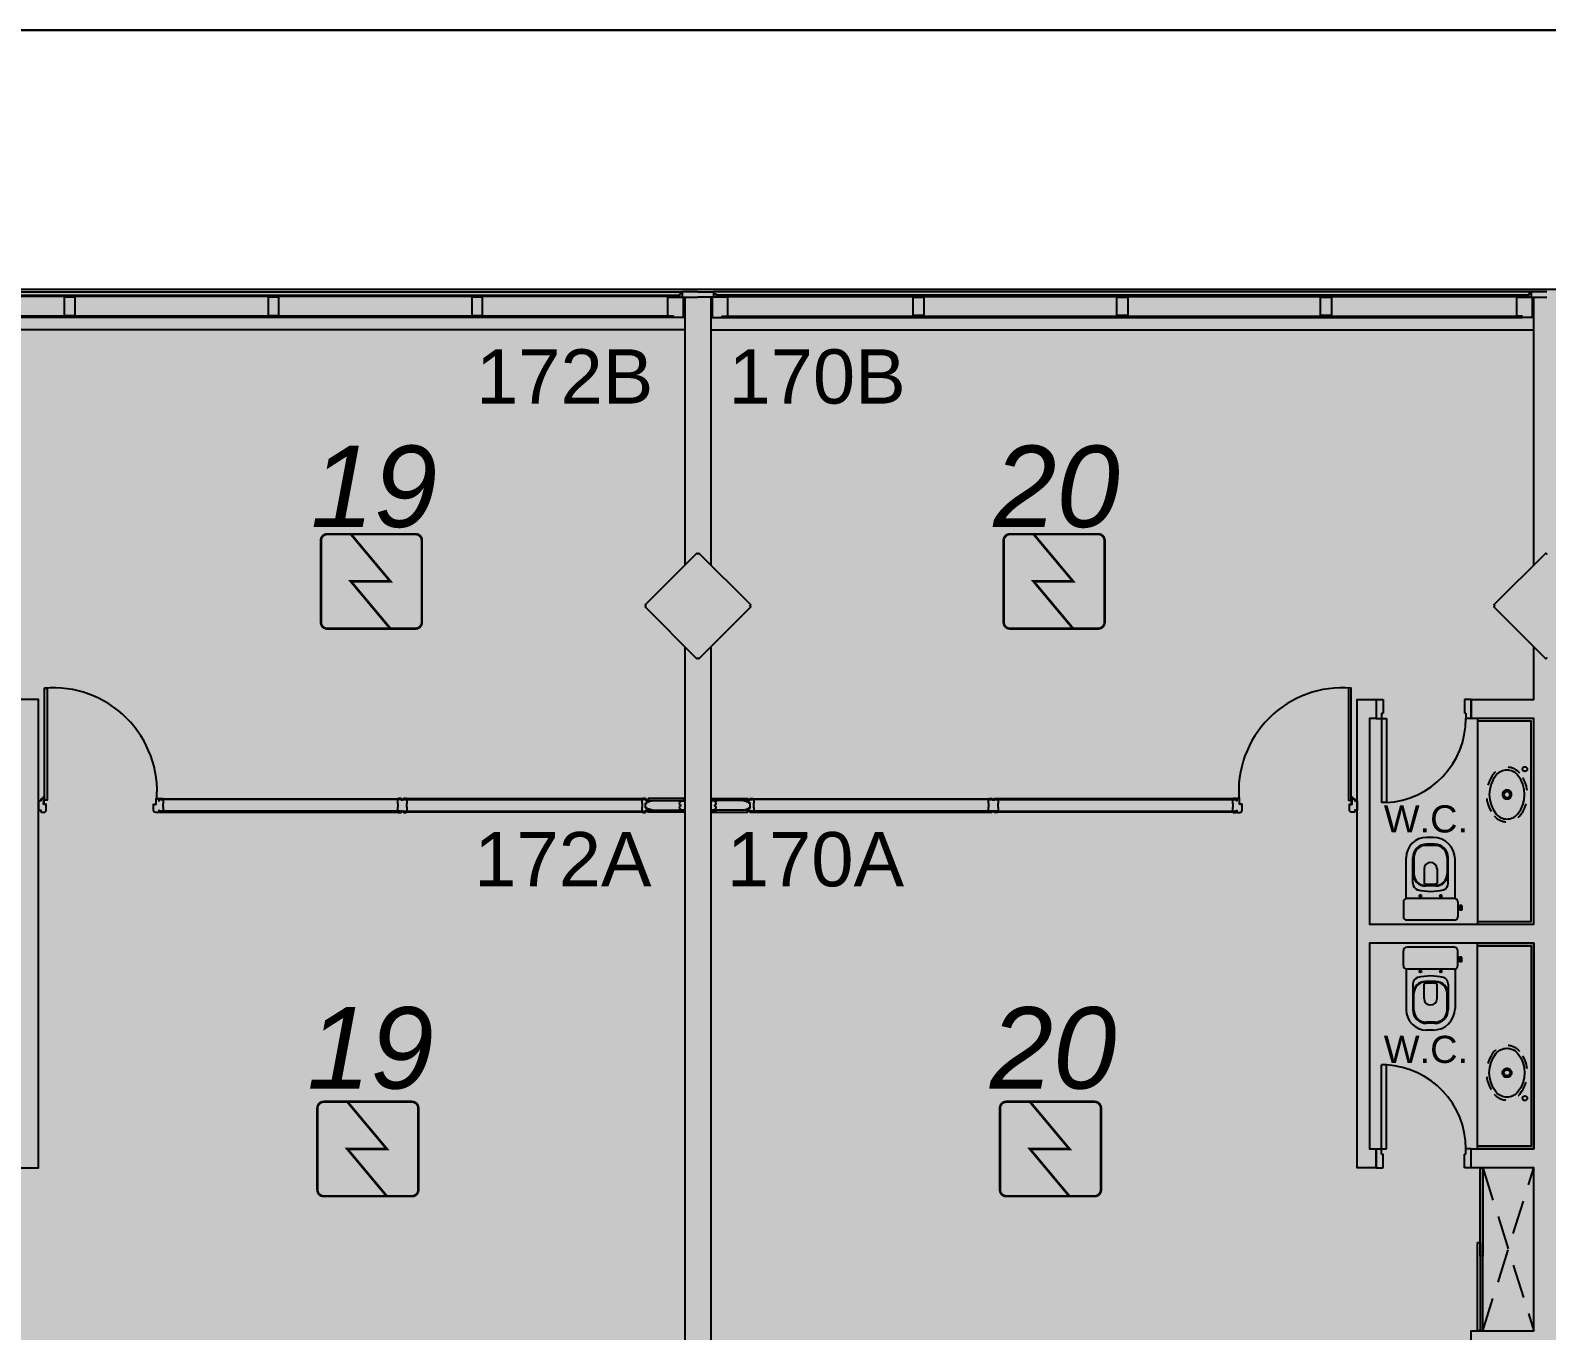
# Model space of a CAD drawing. Header units: metres. Extents: x -331 to 2982, y 362 to 2539.
# Drawn here: x 772.96 to 784.12, y 1630.07 to 1639.66 of the extents above; entities that cross this region are included whole.
import ezdxf

# ---------------------------------------------------------------- set-up
doc = ezdxf.new("R2010")
doc.units = ezdxf.units.M
for name, pattern in [('DASHED2', [0.375, 0.25, -0.125]), ('XR_BL2_3 PAV$0$CONTINUOUS', [0]), ('XR_BL2_3 PAV$0$HIDDEN', [0.375, 0.25, -0.125])]:
    doc.linetypes.add(name, pattern=pattern)
doc.layers.get('0').update_dxf_attribs({"color": 251})
doc.layers.add('_salas', color=251, linetype='Continuous', plot=False)
for name, color, linetype in [('ALV', 251, 'Continuous'), ('CX', 251, 'Continuous'), ('DET. FUMAÇA', 1, 'Continuous'), ('Detector_antigo', 84, 'Continuous'), ('Div', 251, 'Continuous'), ('Est', 251, 'Continuous'), ('Mob', 251, 'Continuous'), ('Proj', 251, 'DASHED2'), ('Texto_Salas', 251, 'Continuous'), ('vid', 251, 'Continuous')]:
    doc.layers.add(name, color=color, linetype=linetype)
doc.layers.add('Botoeira_antiga', color=74, linetype='Continuous', lineweight=30)
doc.styles.add('ARIAL', font='arial.ttf')
doc.styles.add('X3G_ENTITY_1416BAE9', font='arial.ttf', dxfattribs={"height": 0.6})
doc.styles.add('X3G_ENTITY_142278A0', font='arial.ttf', dxfattribs={"height": 0.4})
doc.styles.add('X3G_ENTITY_142278A1', font='arial.ttf', dxfattribs={"height": 0.4})
doc.styles.add('X3G_ENTITY_142278E2', font='arial.ttf', dxfattribs={"height": 0.4})
doc.styles.add('X3G_ENTITY_142278E3', font='arial.ttf', dxfattribs={"height": 0.4})

# ---------------------------------------------------------------- blocks, each defined once
blk = doc.blocks.new('Detector de fumaça')
at = {"layer": 'DET. FUMAÇA', "linetype": 'Continuous', "lineweight": 15, "const_width": 0.0187}
blk.add_lwpolyline([(774.599, 539.816), (775.249, 539.816, -0.414214), (775.296, 539.769), (775.296, 539.167, -0.414214), (775.249, 539.12), (774.599, 539.12, -0.414214), (774.553, 539.167), (774.553, 539.769, -0.414214)], format="xyb", close=True, dxfattribs=at)
blk.add_lwpolyline([(774.773, 539.816), (775.064, 539.468), (774.773, 539.468), (775.064, 539.12)], dxfattribs=at)

msp = doc.modelspace()

# ---------------------------------------------------------------- hatches: boundary and pattern name
at = {"layer": '_salas', "transparency": 33554559}
h = msp.add_hatch(color=256, dxfattribs=at)
h.dxf.hatch_style = 1
h.paths.add_polyline_path([(870.379, 1637.729), (851.629, 1637.729), (851.629, 1639.284), (851.299, 1639.284), (851.299, 1637.729), (840.564, 1637.729), (840.564, 1639.284), (840.234, 1639.284), (840.234, 1637.729), (765.239, 1637.729), (765.239, 1626.38), (765.429, 1626.38), (765.429, 1626.577), (765.615, 1626.764), (769.35, 1626.765), (769.383, 1626.773), (769.434, 1626.814), (770.192, 1627.57), (770.205, 1627.583), (770.229, 1627.574), (771.624, 1627.574), (773.019, 1627.574), (773.043, 1627.583), (773.056, 1627.57), (773.814, 1626.814), (773.866, 1626.773), (773.898, 1626.765), (777.527, 1626.765), (777.867, 1626.425), (777.881, 1626.425), (778.221, 1626.765), (781.85, 1626.765), (781.882, 1626.773), (781.934, 1626.814), (782.692, 1627.57), (782.705, 1627.583), (782.729, 1627.574), (784.124, 1627.574), (785.519, 1627.574), (785.543, 1627.583), (785.556, 1627.57), (786.314, 1626.814), (786.365, 1626.773), (786.398, 1626.765), (790.027, 1626.765), (790.367, 1626.425), (790.374, 1626.432), (790.721, 1626.765), (794.35, 1626.765), (794.382, 1626.773), (794.434, 1626.814), (795.191, 1627.57), (795.205, 1627.583), (795.229, 1627.574), (796.624, 1627.574), (798.019, 1627.574), (798.043, 1627.583), (798.056, 1627.57), (798.814, 1626.814), (798.865, 1626.773), (798.898, 1626.765), (802.527, 1626.765), (802.867, 1626.425), (802.874, 1626.432), (803.221, 1626.765), (806.85, 1626.765), (806.882, 1626.773), (806.934, 1626.814), (807.691, 1627.57), (807.705, 1627.583), (807.729, 1627.574), (809.124, 1627.574), (810.519, 1627.574), (810.543, 1627.583), (810.556, 1627.57), (811.314, 1626.814), (811.365, 1626.773), (811.398, 1626.765), (815.027, 1626.765), (815.367, 1626.425), (815.374, 1626.432), (815.721, 1626.765), (819.35, 1626.765), (819.382, 1626.773), (819.434, 1626.814), (820.191, 1627.57), (820.204, 1627.583), (820.229, 1627.574), (821.624, 1627.574), (823.019, 1627.574), (823.043, 1627.583), (823.056, 1627.57), (823.814, 1626.814), (823.865, 1626.773), (823.898, 1626.765), (827.528, 1626.765), (827.867, 1626.425), (827.874, 1626.432), (828.221, 1626.765), (831.85, 1626.765), (831.883, 1626.773), (831.935, 1626.814), (832.692, 1627.57), (832.705, 1627.583), (832.729, 1627.574), (834.124, 1627.574), (835.519, 1627.574), (835.544, 1627.583), (835.557, 1627.57), (836.314, 1626.814), (836.366, 1626.773), (836.398, 1626.765), (840.042, 1626.765), (840.374, 1626.432), (840.756, 1626.814), (840.474, 1627.096), (840.474, 1628.054), (841.234, 1628.054), (841.234, 1629.894), (849.608, 1629.894), (849.608, 1626.814), (849.748, 1626.814), (849.748, 1627.574), (851.494, 1627.574), (852.889, 1627.574), (852.913, 1627.583), (852.926, 1627.57), (853.684, 1626.814), (853.736, 1626.773), (853.768, 1626.765), (857.397, 1626.765), (857.737, 1626.425), (857.744, 1626.432), (858.091, 1626.765), (861.72, 1626.765), (861.752, 1626.773), (861.804, 1626.814), (862.562, 1627.57), (862.575, 1627.583), (862.599, 1627.574), (863.994, 1627.574), (865.389, 1627.574), (865.413, 1627.583), (865.426, 1627.57), (866.184, 1626.814), (866.235, 1626.773), (866.268, 1626.765), (870.003, 1626.764), (870.189, 1626.577), (870.189, 1626.38), (870.379, 1626.38), (870.379, 1626.38)])
h = msp.add_hatch(color=256, dxfattribs=at)
h.dxf.hatch_style = 1
h.paths.add_polyline_path([(870.399, 1637.749), (851.649, 1637.749), (851.649, 1639.304), (851.319, 1639.304), (851.319, 1637.749), (840.584, 1637.749), (840.584, 1639.304), (840.254, 1639.304), (840.254, 1637.749), (765.259, 1637.749), (765.259, 1626.4), (765.449, 1626.4), (765.449, 1626.597), (765.635, 1626.784), (769.37, 1626.785), (769.403, 1626.793), (769.454, 1626.834), (770.212, 1627.59), (770.225, 1627.603), (770.249, 1627.594), (771.644, 1627.594), (773.039, 1627.594), (773.063, 1627.603), (773.076, 1627.59), (773.834, 1626.834), (773.886, 1626.793), (773.918, 1626.785), (777.547, 1626.785), (777.887, 1626.445), (777.894, 1626.452), (778.241, 1626.785), (781.87, 1626.785), (781.902, 1626.793), (781.954, 1626.834), (782.712, 1627.59), (782.725, 1627.603), (782.749, 1627.594), (784.144, 1627.594), (785.539, 1627.594), (785.563, 1627.603), (785.576, 1627.59), (786.334, 1626.834), (786.385, 1626.793), (786.418, 1626.785), (790.047, 1626.785), (790.387, 1626.445), (790.394, 1626.452), (790.741, 1626.785), (794.37, 1626.785), (794.402, 1626.793), (794.454, 1626.834), (795.211, 1627.59), (795.225, 1627.603), (795.249, 1627.594), (796.644, 1627.594), (798.039, 1627.594), (798.063, 1627.603), (798.076, 1627.59), (798.834, 1626.834), (798.885, 1626.793), (798.918, 1626.785), (802.547, 1626.785), (802.887, 1626.445), (802.894, 1626.452), (803.241, 1626.785), (806.87, 1626.785), (806.902, 1626.793), (806.954, 1626.834), (807.711, 1627.59), (807.725, 1627.603), (807.749, 1627.594), (809.144, 1627.594), (810.539, 1627.594), (810.563, 1627.603), (810.576, 1627.59), (811.334, 1626.834), (811.385, 1626.793), (811.418, 1626.785), (815.047, 1626.785), (815.387, 1626.445), (815.394, 1626.452), (815.741, 1626.785), (819.37, 1626.785), (819.402, 1626.793), (819.454, 1626.834), (820.211, 1627.59), (820.224, 1627.603), (820.249, 1627.594), (821.644, 1627.594), (823.039, 1627.594), (823.063, 1627.603), (823.076, 1627.59), (823.834, 1626.834), (823.885, 1626.793), (823.918, 1626.785), (827.548, 1626.785), (827.887, 1626.445), (827.894, 1626.452), (828.241, 1626.785), (831.87, 1626.785), (831.903, 1626.793), (831.955, 1626.834), (832.712, 1627.59), (832.725, 1627.603), (832.749, 1627.594), (834.144, 1627.594), (835.539, 1627.594), (835.564, 1627.603), (835.577, 1627.59), (836.334, 1626.834), (836.386, 1626.793), (836.418, 1626.785), (840.062, 1626.785), (840.394, 1626.452), (840.776, 1626.834), (840.494, 1627.116), (840.494, 1628.074), (841.254, 1628.074), (841.254, 1629.914), (849.628, 1629.914), (849.628, 1626.834), (849.768, 1626.834), (849.768, 1627.594), (851.514, 1627.594), (852.909, 1627.594), (852.933, 1627.603), (852.946, 1627.59), (853.704, 1626.834), (853.756, 1626.793), (853.788, 1626.785), (857.417, 1626.785), (857.757, 1626.445), (857.764, 1626.452), (858.111, 1626.785), (861.74, 1626.785), (861.772, 1626.793), (861.824, 1626.834), (862.582, 1627.59), (862.595, 1627.603), (862.619, 1627.594), (864.014, 1627.594), (865.409, 1627.594), (865.433, 1627.603), (865.446, 1627.59), (866.204, 1626.834), (866.255, 1626.793), (866.288, 1626.785), (870.023, 1626.784), (870.209, 1626.597), (870.209, 1626.4), (870.399, 1626.4), (870.399, 1626.4)])

# ---------------------------------------------------------------- linework, layer by layer
at = {"color": 251, "true_color": 0x606060}
msp.add_lwpolyline([(765.259, 1637.749), (840.254, 1637.749)], dxfattribs=at)
at = {"layer": 'ALV'}
for p, q in [((777.779, 1637.689), (777.779, 1635.715)), ((777.969, 1637.689), (777.969, 1635.715)), ((777.779, 1635.113), (777.779, 1627.115)), ((777.969, 1635.113), (777.969, 1627.115))]:
    msp.add_line(p, q, dxfattribs=at)
for points in [[(784.029, 1635.715), (784.029, 1637.689), (784.124, 1637.689)], [(783.569, 1629.934), (783.569, 1630.074), (784.029, 1630.074), (784.029, 1631.274), (783.569, 1631.274), (783.569, 1631.414), (784.029, 1631.414), (784.029, 1632.929), (782.819, 1632.929), (782.819, 1631.414), (782.869, 1631.414), (782.869, 1631.274), (782.729, 1631.274), (782.729, 1634.724), (782.869, 1634.724), (782.869, 1634.584), (782.819, 1634.584), (782.819, 1633.069), (784.029, 1633.069), (784.029, 1634.584), (783.569, 1634.584), (783.569, 1634.724), (784.029, 1634.724), (784.029, 1635.113)], [(772.879, 1631.274), (773.019, 1631.274), (773.019, 1634.724), (772.879, 1634.724)]]:
    msp.add_lwpolyline(points, dxfattribs=at)
at = {"layer": 'Botoeira_antiga'}
msp.add_lwpolyline([(873.426, 1619.615), (873.438, 1638.755, 0.414214), (872.538, 1639.655), (763.393, 1639.655, 0.414214), (762.493, 1638.755), (762.48, 1619.615, 0.414214), (763.38, 1618.715), (872.526, 1618.715, 0.414214)], format="xyb", close=True, dxfattribs=at)
at = {"layer": 'CX', "color": 251, "true_color": 0x606060}
for p, q in [((771.739, 1637.729), (777.759, 1637.729)), ((784.009, 1637.729), (777.989, 1637.729)), ((777.779, 1637.449), (771.719, 1637.449)), ((777.969, 1637.449), (784.029, 1637.449))]:
    msp.add_line(p, q, dxfattribs=at)
at = {"layer": 'CX', "linetype": 'ByBlock', "ltscale": 0.1}
for p, q in [((777.759, 1637.714), (777.739, 1637.714)), ((777.739, 1637.714), (777.739, 1637.688)), ((777.874, 1637.729), (777.759, 1637.729)), ((777.759, 1637.729), (777.759, 1637.689)), ((777.759, 1637.689), (777.874, 1637.689)), ((777.874, 1637.729), (777.989, 1637.729)), ((777.989, 1637.689), (777.874, 1637.689)), ((777.989, 1637.729), (777.989, 1637.689)), ((777.989, 1637.714), (778.009, 1637.714)), ((778.009, 1637.714), (778.009, 1637.688)), ((784.009, 1637.714), (783.989, 1637.714)), ((783.989, 1637.714), (783.989, 1637.688)), ((784.124, 1637.729), (784.009, 1637.729)), ((784.009, 1637.729), (784.009, 1637.689)), ((784.009, 1637.689), (784.124, 1637.689))]:
    msp.add_line(p, q, dxfattribs=at)
at = {"layer": 'CX'}
for p, q in [((777.769, 1637.539), (777.769, 1637.685)), ((777.769, 1637.685), (777.769, 1637.539)), ((777.979, 1637.539), (777.979, 1637.685)), ((777.979, 1637.685), (777.979, 1637.539)), ((784.019, 1637.685), (784.019, 1637.539)), ((784.019, 1637.539), (784.019, 1637.685)), ((782.869, 1634.724), (782.919, 1634.724)), ((782.869, 1634.724), (782.869, 1634.584)), ((782.919, 1634.724), (782.919, 1634.624)), ((783.569, 1634.724), (783.519, 1634.724)), ((783.519, 1634.724), (783.519, 1634.624)), ((783.569, 1634.724), (783.569, 1634.584)), ((782.869, 1634.584), (782.909, 1634.584)), ((782.909, 1634.624), (782.909, 1634.584)), ((782.909, 1634.624), (782.919, 1634.624)), ((782.909, 1634.584), (782.944, 1634.584)), ((782.909, 1634.584), (782.909, 1633.965)), ((782.944, 1634.584), (782.944, 1633.965)), ((783.529, 1634.624), (783.519, 1634.624)), ((783.529, 1634.624), (783.529, 1634.584)), ((783.569, 1634.584), (783.529, 1634.584)), ((782.944, 1633.965), (782.909, 1633.965)), ((782.909, 1631.414), (782.909, 1632.033)), ((782.944, 1632.033), (782.909, 1632.033)), ((782.944, 1631.414), (782.944, 1632.033)), ((782.869, 1631.274), (782.869, 1631.414)), ((782.869, 1631.414), (782.909, 1631.414)), ((782.909, 1631.414), (782.944, 1631.414)), ((782.909, 1631.374), (782.909, 1631.414)), ((782.909, 1631.374), (782.919, 1631.374)), ((782.919, 1631.274), (782.919, 1631.374)), ((783.519, 1631.274), (783.519, 1631.374)), ((783.529, 1631.374), (783.519, 1631.374)), ((783.569, 1631.414), (783.529, 1631.414)), ((783.529, 1631.374), (783.529, 1631.414)), ((783.569, 1631.274), (783.569, 1631.414)), ((782.869, 1631.274), (782.919, 1631.274)), ((783.569, 1631.274), (783.519, 1631.274))]:
    msp.add_line(p, q, dxfattribs=at)
for points in [[(773.289, 1637.689), (773.209, 1637.689), (773.209, 1637.555), (773.289, 1637.555)], [(774.789, 1637.689), (774.709, 1637.689), (774.709, 1637.555), (774.789, 1637.555)], [(776.289, 1637.689), (776.209, 1637.689), (776.209, 1637.555), (776.289, 1637.555)], [(777.654, 1637.688), (777.733, 1637.688), (777.769, 1637.688), (777.769, 1637.539), (777.739, 1637.539), (777.739, 1637.54), (777.694, 1637.54), (777.694, 1637.55), (777.654, 1637.55)], [(778.094, 1637.688), (778.015, 1637.688), (777.979, 1637.688), (777.979, 1637.539), (778.009, 1637.539), (778.009, 1637.54), (778.054, 1637.54), (778.054, 1637.55), (778.094, 1637.55)], [(779.459, 1637.689), (779.539, 1637.689), (779.539, 1637.555), (779.459, 1637.555)], [(780.959, 1637.689), (781.039, 1637.689), (781.039, 1637.555), (780.959, 1637.555)], [(782.459, 1637.689), (782.539, 1637.689), (782.539, 1637.555), (782.459, 1637.555)], [(783.904, 1637.688), (783.983, 1637.688), (784.019, 1637.688), (784.019, 1637.539), (783.989, 1637.539), (783.989, 1637.54), (783.944, 1637.54), (783.944, 1637.55), (783.904, 1637.55)], [(773.084, 1634.808), (773.084, 1633.983), (773.064, 1633.983), (773.064, 1634.808)], [(782.664, 1634.808), (782.664, 1633.983), (782.684, 1633.983), (782.684, 1634.808)]]:
    msp.add_lwpolyline(points, close=True, dxfattribs=at)
at = {"layer": 'CX', "linetype": 'Continuous'}
for points in [[(773.056, 1633.992, 0.414214), (773.054, 1633.994), (773.042, 1633.994, 0.414214), (773.037, 1633.989), (773.037, 1633.979), (773.019, 1633.979), (773.019, 1633.913), (773.019, 1633.909), (773.037, 1633.909), (773.037, 1633.899, 0.422579), (773.041, 1633.894), (773.06, 1633.894, 0.414214), (773.076, 1633.911), (773.076, 1633.951, 0.414214), (773.074, 1633.953), (773.067, 1633.953), (773.068, 1633.951), (773.062, 1633.951), (773.064, 1633.953), (773.056, 1633.953), (773.056, 1633.965), (773.055, 1633.965), (773.055, 1633.966), (773.058, 1633.966), (773.058, 1633.977), (773.059, 1633.978), (773.059, 1633.964), (773.061, 1633.964), (773.061, 1633.994), (773.063, 1633.994), (773.063, 1633.996, 3.099483), (773.056, 1633.995, -0.294496), (773.057, 1633.993), (773.057, 1633.981), (773.055, 1633.981), (773.055, 1633.981), (773.056, 1633.981), (773.056, 1633.992)], [(782.692, 1633.992, -0.414214), (782.694, 1633.994), (782.706, 1633.994, -0.414214), (782.711, 1633.989), (782.711, 1633.979), (782.729, 1633.979), (782.729, 1633.913), (782.729, 1633.909), (782.711, 1633.909), (782.711, 1633.899, -0.422579), (782.707, 1633.894), (782.688, 1633.894, -0.414214), (782.672, 1633.911), (782.672, 1633.951, -0.414214), (782.674, 1633.953), (782.681, 1633.953), (782.68, 1633.951), (782.686, 1633.951), (782.684, 1633.953), (782.692, 1633.953), (782.692, 1633.965), (782.693, 1633.965), (782.693, 1633.966), (782.69, 1633.966), (782.69, 1633.977), (782.689, 1633.978), (782.689, 1633.964), (782.687, 1633.964), (782.687, 1633.994), (782.685, 1633.994), (782.685, 1633.996, -3.099483), (782.692, 1633.995, 0.294496), (782.691, 1633.993), (782.691, 1633.981), (782.693, 1633.981), (782.693, 1633.981), (782.692, 1633.981), (782.692, 1633.992)]]:
    msp.add_lwpolyline(points, format="xyb", close=True, dxfattribs=at)
at = {"layer": 'CX'}
for points in [[(773.907, 1633.9), (773.907, 1633.907), (773.906, 1633.907), (773.906, 1633.898, -0.422579), (773.901, 1633.893), (773.883, 1633.893, -0.414214), (773.866, 1633.909), (773.866, 1633.951, -0.414214), (773.868, 1633.953), (773.876, 1633.953), (773.874, 1633.951), (773.88, 1633.951), (773.879, 1633.953), (773.886, 1633.953), (773.886, 1633.993, -0.414214), (773.888, 1633.995), (773.901, 1633.995, -0.414214), (773.906, 1633.99), (773.906, 1633.979), (773.907, 1633.979), (773.907, 1633.989, -0.439162), (773.913, 1633.995), (773.931, 1633.995, -0.414214), (773.932, 1633.994), (773.932, 1633.994), (773.917, 1633.994), (773.917, 1633.987), (773.932, 1633.987, -0.322891), (773.938, 1633.981), (773.938, 1633.961, -0.13729), (773.937, 1633.958), (773.936, 1633.956, 0.13729), (773.935, 1633.953), (773.935, 1633.944), (773.935, 1633.935, 0.13729), (773.936, 1633.933), (773.937, 1633.93, -0.13729), (773.938, 1633.928), (773.938, 1633.907, -0.322891), (773.932, 1633.902), (773.917, 1633.902), (773.917, 1633.895), (773.932, 1633.895), (773.932, 1633.894, -0.414214), (773.931, 1633.893), (773.913, 1633.893, -0.439162)], [(775.7, 1633.986), (775.696, 1633.986, 0.414214), (775.693, 1633.983), (775.693, 1633.989, 0.439162), (775.687, 1633.995), (775.669, 1633.995, 0.414214), (775.668, 1633.994), (775.668, 1633.994), (775.683, 1633.994), (775.683, 1633.987), (775.668, 1633.987, 0.322891), (775.663, 1633.981), (775.663, 1633.961, 0.13729), (775.663, 1633.958), (775.665, 1633.956, -0.13729), (775.666, 1633.953), (775.666, 1633.944), (775.666, 1633.935, -0.13729), (775.665, 1633.933), (775.663, 1633.93, 0.13729), (775.663, 1633.928), (775.663, 1633.907, 0.322891), (775.668, 1633.902), (775.683, 1633.902), (775.683, 1633.895), (775.668, 1633.895), (775.668, 1633.894, 0.414214), (775.669, 1633.893), (775.687, 1633.893, 0.439162), (775.693, 1633.9), (775.693, 1633.905, 0.414214), (775.696, 1633.902), (775.7, 1633.902, 0.414214), (775.703, 1633.905), (775.703, 1633.9, 0.439162), (775.709, 1633.893), (775.727, 1633.893, 0.414214), (775.728, 1633.894), (775.728, 1633.895), (775.713, 1633.895), (775.713, 1633.902), (775.728, 1633.902, 0.322891), (775.734, 1633.907), (775.734, 1633.928, 0.13729), (775.733, 1633.93), (775.731, 1633.933, -0.13729), (775.731, 1633.935), (775.731, 1633.944), (775.731, 1633.953, -0.13729), (775.731, 1633.956), (775.733, 1633.958, 0.13729), (775.734, 1633.961), (775.734, 1633.981, 0.322891), (775.728, 1633.987), (775.713, 1633.987), (775.713, 1633.994), (775.728, 1633.994), (775.728, 1633.994, 0.414214), (775.727, 1633.995), (775.709, 1633.995, 0.439162), (775.703, 1633.989), (775.703, 1633.983, 0.414214)], [(780.048, 1633.986), (780.052, 1633.986, -0.414214), (780.055, 1633.983), (780.055, 1633.989, -0.439162), (780.061, 1633.995), (780.079, 1633.995, -0.414214), (780.08, 1633.994), (780.08, 1633.994), (780.065, 1633.994), (780.065, 1633.987), (780.08, 1633.987, -0.322891), (780.085, 1633.981), (780.085, 1633.961, -0.13729), (780.085, 1633.958), (780.083, 1633.956, 0.13729), (780.082, 1633.953), (780.082, 1633.944), (780.082, 1633.935, 0.13729), (780.083, 1633.933), (780.085, 1633.93, -0.13729), (780.085, 1633.928), (780.085, 1633.907, -0.322891), (780.08, 1633.902), (780.065, 1633.902), (780.065, 1633.895), (780.08, 1633.895), (780.08, 1633.894, -0.414214), (780.079, 1633.893), (780.061, 1633.893, -0.439162), (780.055, 1633.9), (780.055, 1633.905, -0.414214), (780.052, 1633.902), (780.048, 1633.902, -0.414214), (780.045, 1633.905), (780.045, 1633.9, -0.439162), (780.039, 1633.893), (780.021, 1633.893, -0.414214), (780.02, 1633.894), (780.02, 1633.895), (780.035, 1633.895), (780.035, 1633.902), (780.02, 1633.902, -0.322891), (780.014, 1633.907), (780.014, 1633.928, -0.13729), (780.015, 1633.93), (780.017, 1633.933, 0.13729), (780.017, 1633.935), (780.017, 1633.944), (780.017, 1633.953, 0.13729), (780.017, 1633.956), (780.015, 1633.958, -0.13729), (780.014, 1633.961), (780.014, 1633.981, -0.322891), (780.02, 1633.987), (780.035, 1633.987), (780.035, 1633.994), (780.02, 1633.994), (780.02, 1633.994, -0.414214), (780.021, 1633.995), (780.039, 1633.995, -0.439162), (780.045, 1633.989), (780.045, 1633.983, -0.414214)], [(781.841, 1633.9), (781.841, 1633.907), (781.842, 1633.907), (781.842, 1633.898, 0.422579), (781.847, 1633.893), (781.865, 1633.893, 0.414214), (781.882, 1633.909), (781.882, 1633.951, 0.414214), (781.88, 1633.953), (781.872, 1633.953), (781.874, 1633.951), (781.868, 1633.951), (781.869, 1633.953), (781.862, 1633.953), (781.862, 1633.993, 0.414214), (781.86, 1633.995), (781.847, 1633.995, 0.414214), (781.842, 1633.99), (781.842, 1633.979), (781.841, 1633.979), (781.841, 1633.989, 0.439162), (781.835, 1633.995), (781.817, 1633.995, 0.414214), (781.816, 1633.994), (781.816, 1633.994), (781.831, 1633.994), (781.831, 1633.987), (781.816, 1633.987, 0.322891), (781.81, 1633.981), (781.81, 1633.961, 0.13729), (781.811, 1633.958), (781.812, 1633.956, -0.13729), (781.813, 1633.953), (781.813, 1633.944), (781.813, 1633.935, -0.13729), (781.812, 1633.933), (781.811, 1633.93, 0.13729), (781.81, 1633.928), (781.81, 1633.907, 0.322891), (781.816, 1633.902), (781.831, 1633.902), (781.831, 1633.895), (781.816, 1633.895), (781.816, 1633.894, 0.414214), (781.817, 1633.893), (781.835, 1633.893, 0.439162)], [(777.74, 1633.956), (777.742, 1633.967, -0.194954), (777.743, 1633.968), (777.745, 1633.969, 0.387702), (777.745, 1633.972), (777.744, 1633.975), (777.744, 1633.975), (777.746, 1633.971), (777.747, 1633.971), (777.747, 1633.978), (777.735, 1633.978), (777.735, 1633.979), (777.779, 1633.979), (777.779, 1633.909), (777.735, 1633.909), (777.735, 1633.911), (777.747, 1633.911), (777.747, 1633.917), (777.746, 1633.918), (777.744, 1633.914), (777.744, 1633.914), (777.745, 1633.917, 0.387702), (777.745, 1633.92), (777.743, 1633.921, -0.194954), (777.742, 1633.922), (777.74, 1633.932, -0.268551), (777.741, 1633.937), (777.749, 1633.942), (777.749, 1633.946), (777.741, 1633.952, -0.268551)], [(778.008, 1633.956), (778.006, 1633.967, 0.194954), (778.005, 1633.968), (778.003, 1633.969, -0.387702), (778.003, 1633.972), (778.004, 1633.975), (778.004, 1633.975), (778.002, 1633.971), (778.001, 1633.971), (778.001, 1633.978), (778.013, 1633.978), (778.013, 1633.979), (777.969, 1633.979), (777.969, 1633.909), (778.013, 1633.909), (778.013, 1633.911), (778.001, 1633.911), (778.001, 1633.917), (778.002, 1633.918), (778.004, 1633.914), (778.004, 1633.914), (778.003, 1633.917, -0.387702), (778.003, 1633.92), (778.005, 1633.921, 0.194954), (778.006, 1633.922), (778.008, 1633.932, 0.268551), (778.007, 1633.937), (777.999, 1633.942), (777.999, 1633.946), (778.007, 1633.952, 0.268551)]]:
    msp.add_lwpolyline(points, format="xyb", close=True, dxfattribs=at)
at = {"layer": 'CX', "linetype": 'XR_BL2_3 PAV$0$CONTINUOUS'}
for points in [[(777.469, 1633.893), (777.487, 1633.893, 0.420879), (777.493, 1633.9), (777.493, 1633.91), (777.513, 1633.91), (777.513, 1633.915), (777.518, 1633.915), (777.518, 1633.913, 0.414214), (777.521, 1633.91), (777.53, 1633.91), (777.536, 1633.91), (777.536, 1633.911), (777.53, 1633.911), (777.521, 1633.911, -0.414214), (777.519, 1633.913), (777.519, 1633.915, 0.414214), (777.518, 1633.916), (777.511, 1633.917, -0.212526), (777.509, 1633.918), (777.509, 1633.919), (777.508, 1633.918), (777.509, 1633.917, 0.204506), (777.51, 1633.916), (777.511, 1633.916), (777.511, 1633.911), (777.498, 1633.911), (777.498, 1633.927), (777.489, 1633.927), (777.489, 1633.947), (777.489, 1633.962), (777.498, 1633.962), (777.498, 1633.978), (777.511, 1633.978), (777.511, 1633.973), (777.51, 1633.973, 0.204506), (777.509, 1633.972), (777.508, 1633.971), (777.509, 1633.97), (777.509, 1633.971, -0.212526), (777.511, 1633.972), (777.518, 1633.973, 0.414214), (777.519, 1633.974), (777.519, 1633.976, -0.414214), (777.521, 1633.978), (777.525, 1633.978), (777.536, 1633.978), (777.536, 1633.979), (777.525, 1633.979), (777.521, 1633.979, 0.414214), (777.518, 1633.976), (777.518, 1633.974), (777.513, 1633.974), (777.513, 1633.98), (777.493, 1633.98), (777.493, 1633.989, 0.420879), (777.487, 1633.996), (777.469, 1633.996, 0.414214), (777.468, 1633.995), (777.468, 1633.994), (777.483, 1633.994), (777.483, 1633.987), (777.468, 1633.987, 0.322891), (777.462, 1633.982), (777.462, 1633.961, 0.13729), (777.463, 1633.959), (777.465, 1633.956, -0.13729), (777.465, 1633.954), (777.465, 1633.944), (777.465, 1633.935, -0.13729), (777.465, 1633.933), (777.463, 1633.93, 0.13729), (777.462, 1633.928), (777.462, 1633.907, 0.322891), (777.468, 1633.902), (777.483, 1633.902), (777.483, 1633.895), (777.468, 1633.895), (777.468, 1633.894, 0.414214)], [(778.279, 1633.893), (778.261, 1633.893, -0.420879), (778.255, 1633.9), (778.255, 1633.91), (778.235, 1633.91), (778.235, 1633.915), (778.23, 1633.915), (778.23, 1633.913, -0.414214), (778.227, 1633.91), (778.218, 1633.91), (778.212, 1633.91), (778.212, 1633.911), (778.218, 1633.911), (778.227, 1633.911, 0.414214), (778.229, 1633.913), (778.229, 1633.915, -0.414214), (778.23, 1633.916), (778.237, 1633.917, 0.212526), (778.239, 1633.918), (778.239, 1633.919), (778.24, 1633.918), (778.239, 1633.917, -0.204506), (778.238, 1633.916), (778.237, 1633.916), (778.237, 1633.911), (778.25, 1633.911), (778.25, 1633.927), (778.259, 1633.927), (778.259, 1633.947), (778.259, 1633.962), (778.25, 1633.962), (778.25, 1633.978), (778.237, 1633.978), (778.237, 1633.973), (778.238, 1633.973, -0.204506), (778.239, 1633.972), (778.24, 1633.971), (778.239, 1633.97), (778.239, 1633.971, 0.212526), (778.237, 1633.972), (778.23, 1633.973, -0.414214), (778.229, 1633.974), (778.229, 1633.976, 0.414214), (778.227, 1633.978), (778.223, 1633.978), (778.212, 1633.978), (778.212, 1633.979), (778.223, 1633.979), (778.227, 1633.979, -0.414214), (778.23, 1633.976), (778.23, 1633.974), (778.235, 1633.974), (778.235, 1633.98), (778.255, 1633.98), (778.255, 1633.989, -0.420879), (778.261, 1633.996), (778.279, 1633.996, -0.414214), (778.28, 1633.995), (778.28, 1633.994), (778.265, 1633.994), (778.265, 1633.987), (778.28, 1633.987, -0.322891), (778.286, 1633.982), (778.286, 1633.961, -0.13729), (778.285, 1633.959), (778.283, 1633.956, 0.13729), (778.283, 1633.954), (778.283, 1633.944), (778.283, 1633.935, 0.13729), (778.283, 1633.933), (778.285, 1633.93, -0.13729), (778.286, 1633.928), (778.286, 1633.907, -0.322891), (778.28, 1633.902), (778.265, 1633.902), (778.265, 1633.895), (778.28, 1633.895), (778.28, 1633.894, -0.414214)]]:
    msp.add_lwpolyline(points, format="xyb", close=True, dxfattribs=at)
at = {"layer": 'CX', "color": 251, "true_color": 0x606060}
for centre, radius, start, end in [((773.128, 1634.047), 0.764, 355.1728, 94.8354), ((782.62, 1634.047), 0.764, 85.1646, 184.8272), ((782.909, 1634.584), 0.62, 273.2362, 0), ((782.909, 1631.414), 0.62, 0, 86.7638)]:
    msp.add_arc(centre, radius, start, end, dxfattribs=at)
at = {"layer": 'Div', "linetype": 'ByBlock'}
for points in [[(777.508, 1633.98), (777.773, 1633.98), (777.773, 1633.995), (777.508, 1633.995)], [(777.508, 1633.909), (777.773, 1633.909), (777.773, 1633.894), (777.508, 1633.894)], [(778.24, 1633.98), (777.975, 1633.98), (777.975, 1633.995), (778.24, 1633.995)], [(778.24, 1633.909), (777.975, 1633.909), (777.975, 1633.894), (778.24, 1633.894)]]:
    msp.add_lwpolyline(points, close=True, dxfattribs=at)
at = {"layer": 'Est'}
for points in [[(777.874, 1635.032), (777.874, 1635.032), (777.867, 1635.025), (777.485, 1635.407), (777.492, 1635.414), (777.485, 1635.421), (777.867, 1635.803), (777.874, 1635.796), (777.874, 1635.796)], [(777.874, 1635.032), (777.874, 1635.032), (777.881, 1635.025), (778.263, 1635.407), (778.256, 1635.414), (778.263, 1635.421), (777.881, 1635.803), (777.874, 1635.796), (777.874, 1635.796)], [(784.124, 1635.032), (784.124, 1635.032), (784.117, 1635.025), (783.735, 1635.407), (783.742, 1635.414), (783.735, 1635.421), (784.117, 1635.803), (784.124, 1635.796), (784.124, 1635.796)]]:
    msp.add_lwpolyline(points, dxfattribs=at)
at = {"layer": 'Mob'}
for p, q in [((783.289, 1633.709), (783.239, 1633.709)), ((783.089, 1633.259), (783.089, 1633.559)), ((783.139, 1633.443), (783.139, 1633.559)), ((783.146, 1633.56), (783.146, 1633.44)), ((783.301, 1633.65), (783.236, 1633.65)), ((783.299, 1633.659), (783.239, 1633.659)), ((783.391, 1633.56), (783.391, 1633.44)), ((783.399, 1633.443), (783.399, 1633.559)), ((783.449, 1633.259), (783.449, 1633.549)), ((783.139, 1633.371), (783.139, 1633.443)), ((783.221, 1633.476), (783.221, 1633.37)), ((783.317, 1633.476), (783.317, 1633.37)), ((783.399, 1633.371), (783.399, 1633.443)), ((783.306, 1633.355), (783.231, 1633.355)), ((783.307, 1633.351), (783.231, 1633.351)), ((783.069, 1633.234), (783.069, 1633.124)), ((783.444, 1633.259), (783.094, 1633.259)), ((783.469, 1633.234), (783.469, 1633.124)), ((783.484, 1633.204), (783.469, 1633.204)), ((783.484, 1633.174), (783.469, 1633.174)), ((783.484, 1633.207), (783.484, 1633.172)), ((783.499, 1633.207), (783.484, 1633.207)), ((783.499, 1633.172), (783.484, 1633.172)), ((783.499, 1633.207), (783.499, 1633.172)), ((783.444, 1633.099), (783.094, 1633.099)), ((783.444, 1632.899), (783.094, 1632.899)), ((783.069, 1632.764), (783.069, 1632.874)), ((783.469, 1632.764), (783.469, 1632.874)), ((783.484, 1632.824), (783.469, 1632.824)), ((783.484, 1632.794), (783.469, 1632.794)), ((783.499, 1632.827), (783.484, 1632.827)), ((783.484, 1632.792), (783.484, 1632.827)), ((783.499, 1632.792), (783.484, 1632.792)), ((783.499, 1632.792), (783.499, 1632.827)), ((783.089, 1632.74), (783.089, 1632.439)), ((783.444, 1632.739), (783.094, 1632.739)), ((783.449, 1632.74), (783.449, 1632.449)), ((783.139, 1632.628), (783.139, 1632.555)), ((783.139, 1632.555), (783.139, 1632.439)), ((783.146, 1632.438), (783.146, 1632.558)), ((783.221, 1632.522), (783.221, 1632.628)), ((783.307, 1632.647), (783.231, 1632.647)), ((783.306, 1632.643), (783.231, 1632.643)), ((783.317, 1632.522), (783.317, 1632.628)), ((783.391, 1632.438), (783.391, 1632.558)), ((783.399, 1632.628), (783.399, 1632.555)), ((783.399, 1632.555), (783.399, 1632.439)), ((783.301, 1632.348), (783.236, 1632.348)), ((783.299, 1632.339), (783.239, 1632.339)), ((783.289, 1632.289), (783.239, 1632.289)), ((783.654, 1630.074), (783.654, 1631.274))]:
    msp.add_line(p, q, dxfattribs=at)
for points in [[(783.614, 1633.069), (783.614, 1633.069), (784.029, 1633.069), (784.029, 1634.584), (783.614, 1634.584), (783.614, 1633.069)], [(783.614, 1633.089), (784.009, 1633.089), (784.009, 1634.564), (783.614, 1634.564)], [(783.614, 1632.929), (783.614, 1632.929), (784.029, 1632.929), (784.029, 1631.414), (783.614, 1631.414), (783.614, 1632.929)], [(783.614, 1632.909), (784.009, 1632.909), (784.009, 1631.434), (783.614, 1631.434)]]:
    msp.add_lwpolyline(points, dxfattribs=at)
at = {"layer": 'Mob', "linetype": 'XR_BL2_3 PAV$0$HIDDEN', "ltscale": 0.05}
for points in [[(783.926, 1634.181, 0.472393), (783.737, 1634.181)], [(783.737, 1634.181, 0.358975), (783.737, 1633.868)], [(783.926, 1633.867, 0.359179), (783.926, 1634.181)], [(783.737, 1633.868, 0.471699), (783.926, 1633.867)], [(783.737, 1631.818, -0.358975), (783.737, 1632.131)], [(783.737, 1632.131, -0.471699), (783.926, 1632.131)], [(783.926, 1632.131, -0.359179), (783.926, 1631.818)], [(783.926, 1631.818, -0.472393), (783.737, 1631.818)]]:
    msp.add_lwpolyline(points, format="xyb", dxfattribs=at)
at = {"layer": 'Mob'}
for points in [[(783.753, 1634.168, 0.358974), (783.753, 1633.881)], [(783.91, 1634.168, 0.472527), (783.753, 1634.168)], [(783.91, 1633.881, 0.359169), (783.91, 1634.168)], [(783.854, 1634.024, 1), (783.809, 1634.024)], [(783.809, 1634.024, 1), (783.854, 1634.024)], [(783.753, 1633.881, 0.471701), (783.91, 1633.881)], [(783.753, 1631.831, -0.358974), (783.753, 1632.118)], [(783.753, 1632.118, -0.471701), (783.91, 1632.118)], [(783.91, 1632.118, -0.359169), (783.91, 1631.831)], [(783.809, 1631.974, -1), (783.854, 1631.974)], [(783.854, 1631.974, -1), (783.809, 1631.974)], [(783.91, 1631.831, -0.472527), (783.753, 1631.831)]]:
    msp.add_lwpolyline(points, format="xyb", dxfattribs=at)
for points in [[(783.831, 1634.058, 1.732057), (783.861, 1634.008, 0.577348)], [(783.831, 1631.941, -1.732057), (783.861, 1631.991, -0.577348)]]:
    msp.add_lwpolyline(points, format="xyb", close=True, dxfattribs=at)
for points in [[(783.634, 1631.274), (783.654, 1631.274), (783.654, 1630.624), (783.634, 1630.624)], [(783.614, 1630.724), (783.634, 1630.724), (783.634, 1630.074), (783.614, 1630.074)]]:
    msp.add_lwpolyline(points, close=True, dxfattribs=at)
for centre, radius in [((783.964, 1634.212), 0.0175), ((783.194, 1633.278), 0.0075), ((783.344, 1633.278), 0.0075), ((783.194, 1632.72), 0.0075), ((783.344, 1632.72), 0.0075), ((783.964, 1631.787), 0.0175)]:
    msp.add_circle(centre, radius, dxfattribs=at)
for centre, radius, start, end in [((783.239, 1633.559), 0.15, 90, 180), ((783.289, 1633.549), 0.16, 0, 90), ((783.239, 1633.559), 0.1, 90, 180), ((783.236, 1633.56), 0.09, 90, 180), ((783.299, 1633.559), 0.1, 0, 90), ((783.301, 1633.56), 0.09, 0, 90), ((783.231, 1633.443), 0.092, 180, 270), ((783.231, 1633.44), 0.085, 180, 270), ((783.269, 1633.476), 0.048, 0, 180), ((783.306, 1633.44), 0.085, 270, 0), ((783.307, 1633.443), 0.092, 270, 0), ((783.191, 1633.371), 0.0519, 180.4721, 250.6216), ((783.26, 1633.488), 0.124, 251.5021, 274.0925), ((783.278, 1633.488), 0.124, 265.9075, 288.4979), ((783.347, 1633.371), 0.0519, 289.3784, 359.5279), ((783.094, 1633.234), 0.025, 90, 180), ((783.325, 1634.155), 0.846, 259.7212, 266.2276), ((783.213, 1634.155), 0.846, 273.7724, 280.2788), ((783.444, 1633.234), 0.025, 0, 90), ((783.094, 1633.124), 0.025, 180, 270), ((783.444, 1633.124), 0.025, 270, 0), ((783.094, 1632.874), 0.025, 90, 180), ((783.444, 1632.874), 0.025, 0, 90), ((783.094, 1632.764), 0.025, 180, 270), ((783.191, 1632.628), 0.0519, 109.3784, 179.5279), ((783.325, 1631.844), 0.846, 93.7724, 100.2788), ((783.213, 1631.844), 0.846, 79.7212, 86.2276), ((783.347, 1632.628), 0.0519, 0.4721, 70.6216), ((783.444, 1632.764), 0.025, 270, 0), ((783.231, 1632.555), 0.092, 90, 180), ((783.231, 1632.558), 0.085, 90, 180), ((783.26, 1632.511), 0.124, 85.9075, 108.4979), ((783.278, 1632.511), 0.124, 71.5021, 94.0925), ((783.306, 1632.558), 0.085, 0, 90), ((783.307, 1632.555), 0.092, 0, 90), ((783.239, 1632.439), 0.15, 180, 270), ((783.239, 1632.439), 0.1, 180, 270), ((783.236, 1632.438), 0.09, 180, 270), ((783.269, 1632.522), 0.048, 180, 0), ((783.289, 1632.449), 0.16, 270, 0), ((783.299, 1632.439), 0.1, 270, 0), ((783.301, 1632.438), 0.09, 270, 0)]:
    msp.add_arc(centre, radius, start, end, dxfattribs=at)
at = {"layer": 'Proj'}
for p, q in [((783.654, 1630.074), (784.029, 1631.274)), ((783.654, 1631.274), (784.029, 1630.074))]:
    msp.add_line(p, q, dxfattribs=at)
at = {"layer": 'vid'}
for p, q in [((777.694, 1637.54), (771.804, 1637.54)), ((777.654, 1637.55), (771.844, 1637.55)), ((778.054, 1637.54), (783.944, 1637.54)), ((778.094, 1637.55), (783.904, 1637.55))]:
    msp.add_line(p, q, dxfattribs=at)
for points in [[(777.739, 1637.694), (771.759, 1637.694), (771.759, 1637.704), (777.739, 1637.704)], [(778.009, 1637.694), (783.989, 1637.694), (783.989, 1637.704), (778.009, 1637.704)]]:
    msp.add_lwpolyline(points, dxfattribs=at)
for points in [[(773.92, 1633.994), (775.683, 1633.994), (775.683, 1633.987), (773.92, 1633.987)], [(773.92, 1633.895), (775.683, 1633.895), (775.683, 1633.902), (773.92, 1633.902)], [(777.474, 1633.994), (775.713, 1633.994), (775.713, 1633.987), (777.474, 1633.987)], [(777.474, 1633.895), (775.713, 1633.895), (775.713, 1633.902), (777.474, 1633.902)], [(778.274, 1633.994), (780.035, 1633.994), (780.035, 1633.987), (778.274, 1633.987)], [(778.274, 1633.895), (780.035, 1633.895), (780.035, 1633.902), (778.274, 1633.902)], [(781.828, 1633.994), (780.065, 1633.994), (780.065, 1633.987), (781.828, 1633.987)], [(781.828, 1633.895), (780.065, 1633.895), (780.065, 1633.902), (781.828, 1633.902)]]:
    msp.add_lwpolyline(points, close=True, dxfattribs=at)

# ---------------------------------------------------------------- block references
at = {"layer": 'DET. FUMAÇA', "linetype": 'Continuous', "lineweight": 0}
for p in [(0.546, 1096.127), (5.573, 1096.127), (0.52, 1091.945), (5.546, 1091.945)]:
    msp.add_blockref('Detector de fumaça', p, dxfattribs=at)

# ---------------------------------------------------------------- texts
at = {"layer": 'Detector_antigo', "linetype": 'Continuous', "lineweight": 0, "char_height": 0.6, "attachment_point": 1, "style": 'X3G_ENTITY_1416BAE9'}
for s, insert in [('{\\fArial|b0|i1|c0|p34;19}', (775.023, 1636.595)), ('{\\fArial|b0|i1|c0|p34;20}', (780.049, 1636.595)), ('{\\fArial|b0|i1|c0|p34;19}', (774.997, 1632.458)), ('{\\fArial|b0|i1|c0|p34;20}', (780.024, 1632.458))]:
    msp.add_mtext_dynamic_manual_height_columns(s, width=13.3188, gutter_width=2.5, heights=[0], dxfattribs=dict(at, insert=insert))
at = {"layer": 'Texto_Salas', "color": 251}
for s, style, p in [('172B', 'X3G_ENTITY_142278E3', (776.241, 1636.905)), ('170B', 'X3G_ENTITY_142278A1', (778.1, 1636.905)), ('172A', 'X3G_ENTITY_142278E2', (776.228, 1633.348)), ('170A', 'X3G_ENTITY_142278A0', (778.088, 1633.348))]:
    msp.add_text(s, height=0.4, dxfattribs=dict(at, style=style)).set_placement(p)
at = {"layer": 'Texto_Salas', "color": 251, "char_height": 0.2, "width": 2.2626, "attachment_point": 2, "style": 'ARIAL'}
for insert in [(783.235, 1633.945), (783.235, 1632.247)]:
    msp.add_mtext('W.C.', dxfattribs=dict(at, insert=insert))

doc.saveas('drawing.dxf')
